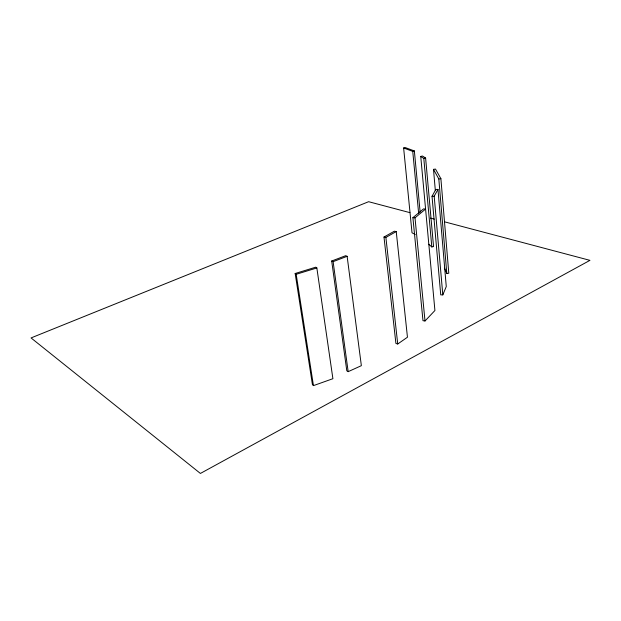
<?xml version="1.0" encoding="UTF-8"?>
<svg xmlns="http://www.w3.org/2000/svg" width="621" height="621" viewBox="0 0 621 621"><rect width="100%" height="100%" fill="white"/><g stroke="black" fill="none" stroke-linecap="round" stroke-linejoin="round"><path stroke-width="0.93" d="M442.812 294.89L446.266 286.553L437.976 189.413L435.841 189.459L432.022 196.259L440.731 294.859L442.812 294.89L434.188 196.213L437.976 189.413M412.903 217.66L415.007 217.824L425.602 209.036L423.53 208.889L412.903 217.66L422.986 320.692L425.005 320.987L434.917 310.516L420.743 156.407L422.536 156.034L425.61 158.052L433.551 246.56L431.812 246.948L428.808 244.247M397.735 343.995L407.454 337.226L396.237 231.571L394.343 231.214L383.988 237.028L395.911 343.452L397.735 343.995L385.882 237.408L396.237 231.571M348.171 371.661L361.36 365.676L347.131 256.318L345.703 255.681L331.699 261.006L346.805 370.791L348.171 371.661L333.104 261.658L331.699 261.006M333.104 261.658L347.131 256.318M313.442 385.625L332.903 378.701L316.85 267.954L315.779 267.17L295.161 273.496L312.433 384.593L313.442 385.625L296.186 274.303L295.161 273.496M296.186 274.303L316.85 267.954M415.263 234.513L412.018 232.797L403.627 147.977L412.748 151.377L414.362 150.942L420.138 212.172M403.627 147.977L405.21 147.557L414.362 150.942M420.743 156.407L423.801 158.425L425.61 158.052M435.344 190.608L433.497 169.347L435.5 169.067L440.887 178.669L448.797 273.217L446.81 273.488L444.512 268.202M433.497 169.347L438.814 178.957L440.887 178.669M432.022 196.259L434.188 196.213M383.988 237.028L385.882 237.408M409.883 212.638L368.618 201.701L31.05 337.925L200.404 473.443L589.95 260.354L444.582 221.837M430.516 218.103L434.265 219.104M415.007 217.824L425.005 320.987M412.748 151.377L418.67 213.593M423.801 158.425L431.812 246.948M438.814 178.957L446.81 273.488"/></g></svg>
